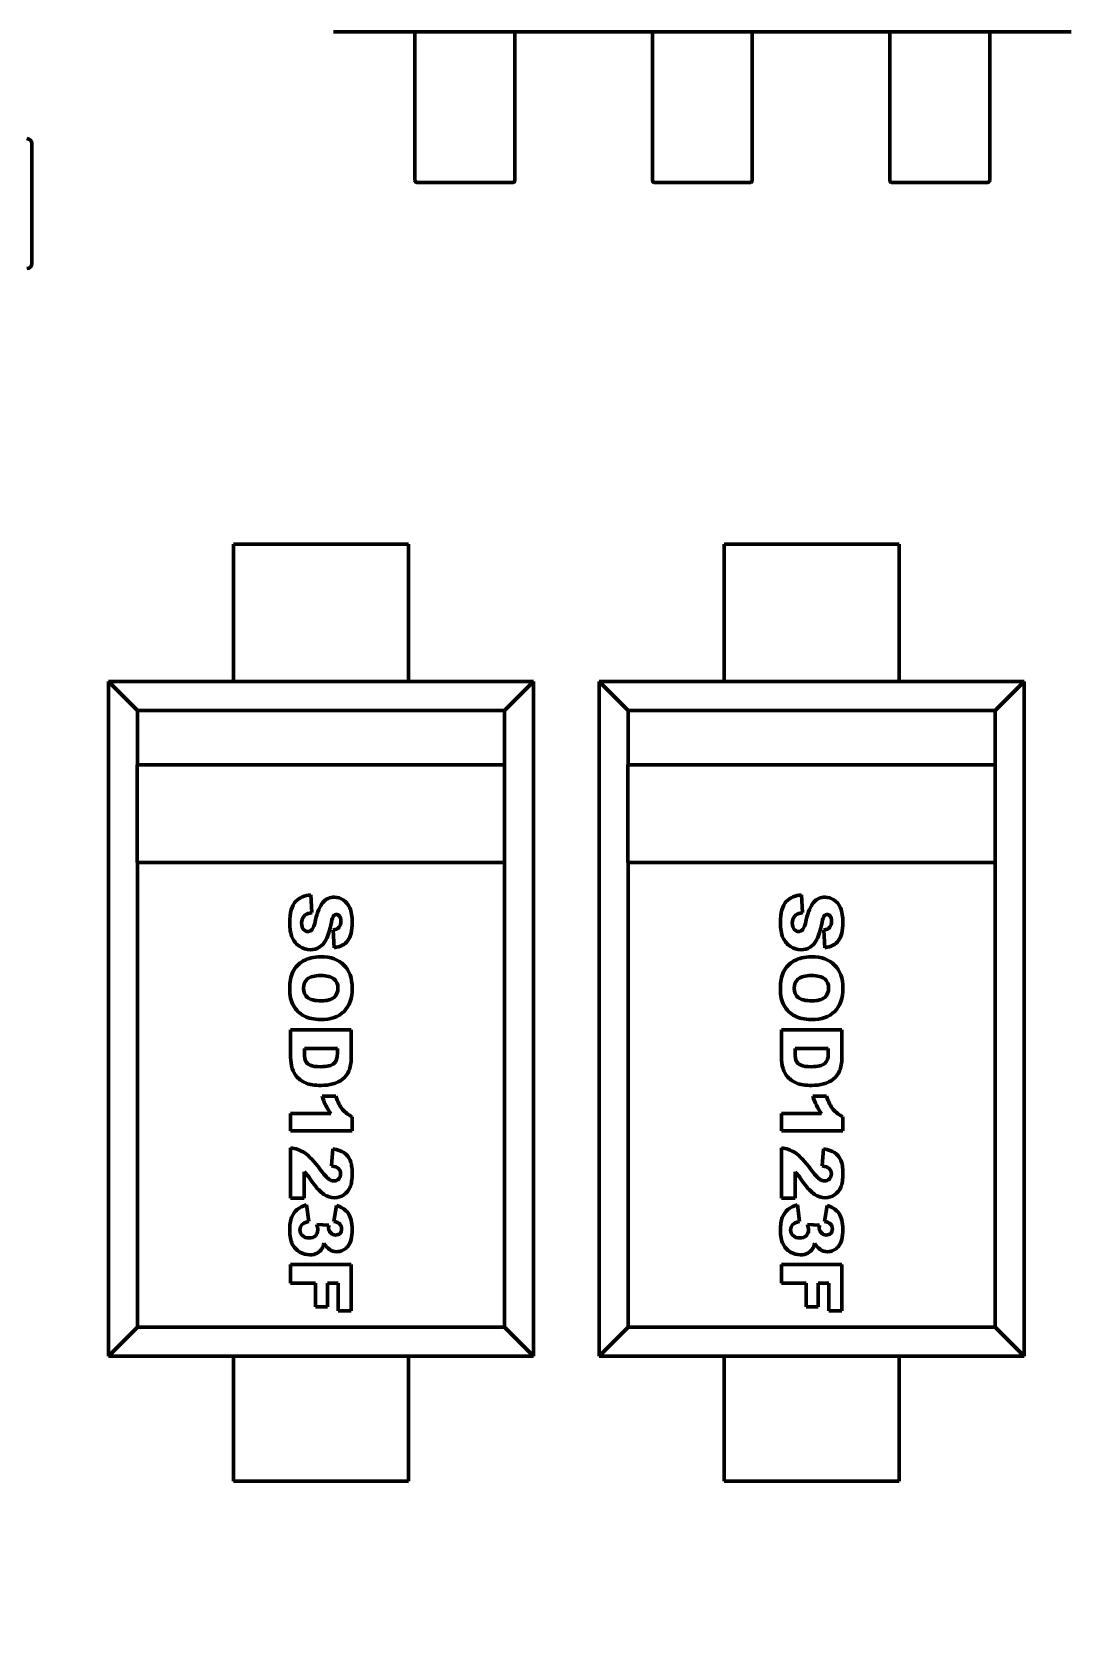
# Model space of a CAD drawing. Header units: millimetres. Extents: x 71 to 428, y 120 to 295.
# Drawn here: x 335.68 to 339.84, y 189.76 to 196.15 of the extents above; entities that cross this region are included whole.
import ezdxf

# ---------------------------------------------------------------- set-up
doc = ezdxf.new("R2010")
doc.units = ezdxf.units.MM
doc.header["$LTSCALE"] = 0.75
doc.layers.add('Dim', color=3, linetype='Continuous', lineweight=25)
doc.layers.add('Visible', color=7, linetype='Continuous', lineweight=50)
doc.layers.add('尺寸标注', color=3, linetype='Continuous')
doc.styles.get("Standard").update_dxf_attribs({"font": 'arial.ttf'})
doc.dimstyles.new('Dim-ISO-25', dxfattribs={"dimtxt": 3.5, "dimasz": 3.5, "dimexe": 2.1, "dimexo": 2.1, "dimgap": 1.4, "dimtad": 1, "dimzin": 12, "dimdsep": 46, "dimtxsty": 'Standard', "dimcen": 0, "dimazin": 3, "dimtp": 0.1, "dimtm": 0.1, "dimtfac": 0.714286, "dimtmove": 0, "dimatfit": 3, "dimfxl": 1, "dimtzin": 12, "dimarcsym": 0})

# ---------------------------------------------------------------- blocks, each defined once
blk = doc.blocks.new('*D125')
at = {"color": 0, "linetype": 'ByBlock', "lineweight": -2}
for p, q in [((321.8957, 188.2981), (321.8957, 127.4011)), ((354.8964, 148.7044), (354.8964, 127.4011)), ((321.8957, 129.5011), (354.8964, 129.5011))]:
    blk.add_line(p, q, dxfattribs=at)
at = {"color": 0, "linetype": 'ByBlock'}
for points in [[(321.8957, 129.5011), (325.3957, 128.9177), (325.3957, 130.0844)], [(354.8964, 129.5011), (351.3964, 128.9177), (351.3964, 130.0844)]]:
    blk.add_solid(points, dxfattribs=at)
at = {"layer": 'Defpoints', "color": 0, "linetype": 'ByBlock'}
for p in [(321.8957, 190.3981), (354.8964, 150.8044)]:
    blk.add_point(p, dxfattribs=at)
at = {"color": 0, "linetype": 'ByBlock', "lineweight": -2, "insert": (338.396, 132.6893), "char_height": 3.5, "attachment_point": 5}
blk.add_mtext('\\A0;33', dxfattribs=at)
blk = doc.blocks.new('*D127')
at = {"color": 0, "linetype": 'ByBlock', "lineweight": -2}
for p, q in [((318.3964, 202.3936), (318.3964, 119.8711)), ((354.8964, 148.7044), (354.8964, 119.8711)), ((318.3964, 121.9711), (354.8964, 121.9711))]:
    blk.add_line(p, q, dxfattribs=at)
at = {"color": 0, "linetype": 'ByBlock'}
for points in [[(318.3964, 121.9711), (321.8964, 121.3878), (321.8964, 122.5544)], [(354.8964, 121.9711), (351.3964, 121.3878), (351.3964, 122.5544)]]:
    blk.add_solid(points, dxfattribs=at)
at = {"layer": 'Defpoints', "color": 0, "linetype": 'ByBlock'}
for p in [(318.3964, 204.4936), (354.8964, 150.8044)]:
    blk.add_point(p, dxfattribs=at)
at = {"color": 0, "linetype": 'ByBlock', "lineweight": -2, "insert": (336.6464, 125.1593), "char_height": 3.5, "attachment_point": 5}
blk.add_mtext('\\A0;36.5', dxfattribs=at)

msp = doc.modelspace()

# ---------------------------------------------------------------- linework, layer by layer
at = {"layer": 'Visible'}
for p, q in [((336.8884, 196.148), (336.8879, 196.148)), ((336.8884, 196.148), (339.8384, 196.148)), ((337.2134, 196.148), (337.2134, 196.1091)), ((337.2234, 196.148), (337.6034, 196.148)), ((337.6134, 196.1091), (337.6134, 196.148)), ((338.1634, 196.148), (338.1634, 196.1091)), ((338.1734, 196.148), (338.5534, 196.148)), ((338.5634, 196.1091), (338.5634, 196.148)), ((339.1134, 196.148), (339.1134, 196.1091)), ((339.1234, 196.148), (339.5034, 196.148)), ((339.5134, 196.1091), (339.5134, 196.148)), ((339.8388, 196.148), (339.8384, 196.148)), ((337.2134, 196.1091), (337.2134, 195.9258)), ((337.6134, 195.9258), (337.6134, 196.1091)), ((338.1634, 196.1091), (338.1634, 195.9258)), ((338.5634, 195.9258), (338.5634, 196.1091)), ((339.1134, 196.1091), (339.1134, 195.9258)), ((339.5134, 195.9258), (339.5134, 196.1091)), ((337.2134, 195.7618), (337.2134, 195.9258)), ((337.6134, 195.9258), (337.6134, 195.7618)), ((338.1634, 195.7618), (338.1634, 195.9258)), ((338.5634, 195.9258), (338.5634, 195.7618)), ((339.1134, 195.7618), (339.1134, 195.9258)), ((339.5134, 195.9258), (339.5134, 195.7618)), ((337.2134, 195.7041), (337.2134, 195.7618)), ((337.6134, 195.7618), (337.6134, 195.7041)), ((338.1634, 195.7041), (338.1634, 195.7618)), ((338.5634, 195.7618), (338.5634, 195.7041)), ((339.1134, 195.7041), (339.1134, 195.7618)), ((339.5134, 195.7618), (339.5134, 195.7041)), ((335.6808, 195.2208), (335.6808, 195.7008)), ((337.2134, 195.5546), (337.2134, 195.7041)), ((337.6134, 195.7041), (337.6134, 195.5546)), ((338.1634, 195.5546), (338.1634, 195.7041)), ((338.5634, 195.7041), (338.5634, 195.5546)), ((339.1134, 195.5546), (339.1134, 195.7041)), ((339.5134, 195.7041), (339.5134, 195.5546)), ((337.6034, 195.5446), (337.2234, 195.5446)), ((338.5534, 195.5446), (338.1734, 195.5446)), ((339.5034, 195.5446), (339.1234, 195.5446)), ((336.4873, 193.5478), (336.4873, 194.0978)), ((336.4873, 194.0978), (337.1873, 194.0978)), ((337.1873, 194.0978), (337.1873, 193.5478)), ((338.4507, 193.5478), (338.4507, 194.0978)), ((338.4507, 194.0978), (339.1507, 194.0978)), ((339.1507, 194.0978), (339.1507, 193.5478)), ((335.9874, 193.5478), (335.9874, 190.8478)), ((335.9874, 193.5478), (335.9875, 193.5478)), ((335.9875, 193.5478), (336.1029, 193.4323)), ((337.6873, 193.5478), (335.9875, 193.5478)), ((337.6873, 193.5478), (337.5719, 193.4323)), ((337.6873, 193.5478), (337.6873, 190.8478)), ((337.9508, 193.5478), (337.9508, 190.8478)), ((337.9508, 193.5478), (337.9509, 193.5478)), ((337.9509, 193.5478), (338.0663, 193.4323)), ((339.6507, 193.5478), (337.9509, 193.5478)), ((339.6507, 193.5478), (339.5353, 193.4323)), ((339.6507, 193.5478), (339.6507, 190.8478)), ((336.1029, 193.214), (336.1029, 193.4323)), ((336.1029, 193.4323), (337.5719, 193.4323)), ((337.5719, 193.4323), (337.5719, 193.214)), ((338.0663, 193.214), (338.0663, 193.4323)), ((338.0663, 193.4323), (339.5353, 193.4323)), ((339.5353, 193.4323), (339.5353, 193.214)), ((336.1023, 192.823), (336.1023, 193.214)), ((336.1029, 193.214), (336.1023, 193.214)), ((337.5719, 193.214), (336.1029, 193.214)), ((337.5719, 193.214), (337.5719, 192.823)), ((338.0657, 192.823), (338.0657, 193.214)), ((338.0663, 193.214), (338.0657, 193.214)), ((339.5353, 193.214), (338.0663, 193.214)), ((339.5353, 193.214), (339.5353, 192.823)), ((336.1023, 192.823), (336.1029, 192.823)), ((336.1029, 192.823), (336.1029, 190.9632)), ((336.1029, 192.823), (337.5719, 192.823)), ((337.5719, 192.823), (337.5719, 190.9632)), ((338.0657, 192.823), (338.0663, 192.823)), ((338.0663, 192.823), (338.0663, 190.9632)), ((338.0663, 192.823), (339.5353, 192.823)), ((339.5353, 192.823), (339.5353, 190.9632)), ((336.8009, 192.6228), (336.7965, 192.6938)), ((338.7643, 192.6228), (338.7599, 192.6938)), ((336.8861, 192.5529), (336.8903, 192.4825)), ((338.8495, 192.5529), (338.8537, 192.4825)), ((336.9583, 192.1541), (336.7161, 192.1541)), ((338.9217, 192.1541), (338.6796, 192.1541)), ((336.7714, 192.079), (336.9038, 192.079)), ((338.7348, 192.079), (338.8672, 192.079)), ((336.8969, 191.8886), (336.8424, 191.8886)), ((338.8603, 191.8886), (338.8058, 191.8886)), ((336.7161, 191.8182), (336.7161, 191.7501)), ((336.8771, 191.8182), (336.7161, 191.8182)), ((336.9623, 191.7501), (336.9623, 191.8058)), ((338.6796, 191.8182), (338.6796, 191.7501)), ((338.8405, 191.8182), (338.6796, 191.8182)), ((338.9257, 191.7501), (338.9257, 191.8058)), ((336.7161, 191.7501), (336.9623, 191.7501)), ((338.6796, 191.7501), (338.9257, 191.7501)), ((336.7161, 191.6818), (336.7161, 191.4801)), ((336.8848, 191.6768), (336.8793, 191.6091)), ((338.6796, 191.6818), (338.6796, 191.4801)), ((338.8482, 191.6768), (338.8427, 191.6091)), ((336.7708, 191.4801), (336.7708, 191.5851)), ((338.7342, 191.4801), (338.7342, 191.5851)), ((336.7161, 191.4801), (336.7708, 191.4801)), ((336.789, 191.3863), (336.7801, 191.4533)), ((336.8996, 191.45), (336.8883, 191.3863)), ((338.6796, 191.4801), (338.7342, 191.4801)), ((338.7524, 191.3863), (338.7435, 191.4533)), ((338.863, 191.45), (338.8518, 191.3863)), ((336.8687, 191.3715), (336.8208, 191.3751)), ((338.8321, 191.3715), (338.7843, 191.3751)), ((336.7161, 191.2148), (336.7161, 191.1397)), ((336.9583, 191.2148), (336.7161, 191.2148)), ((336.9583, 191.0295), (336.9583, 191.2148)), ((338.6796, 191.2148), (338.6796, 191.1397)), ((338.9217, 191.2148), (338.6796, 191.2148)), ((338.9217, 191.0295), (338.9217, 191.2148)), ((336.7161, 191.1397), (336.8151, 191.1397)), ((336.8151, 191.1397), (336.8151, 191.0455)), ((336.864, 191.1397), (336.9061, 191.1397)), ((336.864, 191.0455), (336.864, 191.1397)), ((336.9061, 191.1397), (336.9061, 191.0295)), ((338.6796, 191.1397), (338.7785, 191.1397)), ((338.7785, 191.1397), (338.7785, 191.0455)), ((338.8274, 191.1397), (338.8695, 191.1397)), ((338.8274, 191.0455), (338.8274, 191.1397)), ((338.8695, 191.1397), (338.8695, 191.0295)), ((336.8151, 191.0455), (336.864, 191.0455)), ((338.7785, 191.0455), (338.8274, 191.0455)), ((336.9061, 191.0295), (336.9583, 191.0295)), ((338.8695, 191.0295), (338.9217, 191.0295)), ((336.1029, 190.9632), (335.9875, 190.8478)), ((337.5719, 190.9632), (336.1029, 190.9632)), ((337.5719, 190.9632), (337.6873, 190.8478)), ((338.0663, 190.9632), (337.9509, 190.8478)), ((339.5353, 190.9632), (338.0663, 190.9632)), ((339.5353, 190.9632), (339.6507, 190.8478)), ((335.9875, 190.8478), (335.9874, 190.8478)), ((335.9875, 190.8478), (337.6873, 190.8478)), ((336.4873, 190.3478), (336.4873, 190.8478)), ((337.1873, 190.8478), (337.1873, 190.3478)), ((337.9509, 190.8478), (337.9508, 190.8478)), ((337.9509, 190.8478), (339.6507, 190.8478)), ((338.4507, 190.3478), (338.4507, 190.8478)), ((339.1507, 190.8478), (339.1507, 190.3478)), ((337.1873, 190.3478), (336.4873, 190.3478)), ((339.1507, 190.3478), (338.4507, 190.3478))]:
    msp.add_line(p, q, dxfattribs=at)
at = {"layer": 'Visible', "extrusion": (0, 0, -1)}
msp.add_circle((-354.8964, 204.496), 47.93, dxfattribs=at)
at = {"layer": 'Visible'}
for centre, radius, start, end in [((335.6608, 195.7008), 0.02, 0.00001, 90.00001), ((335.6608, 195.2208), 0.02, 270.00001, 0.00001), ((337.0373, 191.9407), 0.2017, 194.98389, 217.40966), ((339.0007, 191.9407), 0.2017, 194.98389, 217.40966)]:
    msp.add_arc(centre, radius, start, end, dxfattribs=at)
at = {"layer": 'Visible', "extrusion": (0, 0, -1)}
for centre, start, end in [((-337.2234, 195.5546), 269.99999, 359.99999), ((-337.6034, 195.5546), 179.99999, 269.99999), ((-338.1734, 195.5546), 269.99999, 359.99999), ((-338.5534, 195.5546), 179.99999, 269.99999), ((-339.1234, 195.5546), 269.99999, 359.99999), ((-339.5034, 195.5546), 179.99999, 269.99999)]:
    msp.add_arc(centre, 0.01, start, end, dxfattribs=at)
at = {"layer": 'Visible'}
for points, knots in [([(336.7965, 192.6938), (336.772, 192.6917), (336.7518, 192.6828), (336.736, 192.6669), (336.7202, 192.6512), (336.7123, 192.6226), (336.7123, 192.5816), (336.7123, 192.558), (336.7156, 192.5387), (336.7224, 192.5233), (336.7292, 192.508), (336.7391, 192.4959), (336.7522, 192.4873), (336.7653, 192.4788), (336.7796, 192.4744), (336.7951, 192.4744), (336.8083, 192.4744), (336.8202, 192.4777), (336.8308, 192.4841), (336.8416, 192.4906), (336.8504, 192.5009), (336.8577, 192.515), (336.865, 192.5291), (336.8724, 192.5523), (336.8792, 192.5851), (336.8819, 192.5983), (336.885, 192.6065), (336.888, 192.6101), (336.8911, 192.6136), (336.8945, 192.6154), (336.8983, 192.6154), (336.9036, 192.6154), (336.9082, 192.6131), (336.9119, 192.6088), (336.9156, 192.6044), (336.9173, 192.598), (336.9173, 192.5893), (336.9173, 192.5788), (336.9149, 192.5706), (336.9099, 192.5647), (336.9049, 192.5587), (336.897, 192.5548), (336.8861, 192.5529)], [0, 0, 0, 0, 0.0000672494, 0.0000672494, 0.0000672494, 0.0001622024, 0.0001622024, 0.0001622024, 0.0002165677, 0.0002165677, 0.0002165677, 0.0002635895, 0.0002635895, 0.0002635895, 0.0003079969, 0.0003079969, 0.0003079969, 0.0003459282, 0.0003459282, 0.0003459282, 0.0003871735, 0.0003871735, 0.0003871735, 0.0004601379, 0.0004601379, 0.0004601379, 0.0004866528, 0.0004866528, 0.0004866528, 0.0005009506, 0.0005009506, 0.0005009506, 0.0005206101, 0.0005206101, 0.0005206101, 0.0005402696, 0.0005402696, 0.0005402696, 0.0005639338, 0.0005639338, 0.0005639338, 0.0005875981, 0.0005875981, 0.0005875981, 0.0005875981]), ([(336.8903, 192.4825), (336.9152, 192.4856), (336.9336, 192.4951), (336.945, 192.5113), (336.9565, 192.5276), (336.9623, 192.5511), (336.9623, 192.582), (336.9623, 192.6072), (336.9591, 192.627), (336.9528, 192.6415), (336.9465, 192.6558), (336.9377, 192.6666), (336.9267, 192.6739), (336.9157, 192.6811), (336.904, 192.6847), (336.8916, 192.6847), (336.8727, 192.6847), (336.8572, 192.6777), (336.845, 192.6637), (336.8328, 192.6497), (336.823, 192.6263), (336.8157, 192.5936), (336.8112, 192.5735), (336.8065, 192.5608), (336.8017, 192.5555), (336.7967, 192.55), (336.791, 192.5473), (336.7848, 192.5473), (336.7782, 192.5473), (336.7723, 192.5501), (336.7674, 192.5558), (336.7624, 192.5616), (336.76, 192.5698), (336.76, 192.5804), (336.76, 192.5948), (336.7648, 192.6057), (336.7746, 192.6135), (336.7806, 192.6181), (336.7893, 192.6212), (336.8009, 192.6228)], [0, 0, 0, 0, 0.0000634741, 0.0000634741, 0.0000634741, 0.000137276, 0.000137276, 0.000137276, 0.0001972401, 0.0001972401, 0.0001972401, 0.0002391816, 0.0002391816, 0.0002391816, 0.0002747208, 0.0002747208, 0.0002747208, 0.0003287218, 0.0003287218, 0.0003287218, 0.0004049743, 0.0004049743, 0.0004049743, 0.0004457367, 0.0004457367, 0.0004457367, 0.000464849, 0.000464849, 0.000464849, 0.0004849414, 0.0004849414, 0.0004849414, 0.0005119575, 0.0005119575, 0.0005119575, 0.0005483882, 0.0005483882, 0.0005483882, 0.0005764167, 0.0005764167, 0.0005764167, 0.0005764167]), ([(338.7599, 192.6938), (338.7355, 192.6917), (338.7152, 192.6828), (338.6994, 192.6669), (338.6836, 192.6512), (338.6757, 192.6226), (338.6757, 192.5816), (338.6757, 192.558), (338.679, 192.5387), (338.6858, 192.5233), (338.6926, 192.508), (338.7025, 192.4959), (338.7156, 192.4873), (338.7287, 192.4788), (338.743, 192.4744), (338.7585, 192.4744), (338.7717, 192.4744), (338.7836, 192.4777), (338.7942, 192.4841), (338.805, 192.4906), (338.8138, 192.5009), (338.8211, 192.515), (338.8284, 192.5291), (338.8358, 192.5523), (338.8426, 192.5851), (338.8453, 192.5983), (338.8484, 192.6065), (338.8514, 192.6101), (338.8545, 192.6136), (338.8579, 192.6154), (338.8617, 192.6154), (338.8671, 192.6154), (338.8716, 192.6131), (338.8753, 192.6088), (338.879, 192.6044), (338.8807, 192.598), (338.8807, 192.5893), (338.8807, 192.5788), (338.8783, 192.5706), (338.8733, 192.5647), (338.8683, 192.5587), (338.8605, 192.5548), (338.8495, 192.5529)], [0, 0, 0, 0, 0.0000672494, 0.0000672494, 0.0000672494, 0.0001622024, 0.0001622024, 0.0001622024, 0.0002165677, 0.0002165677, 0.0002165677, 0.0002635895, 0.0002635895, 0.0002635895, 0.0003079969, 0.0003079969, 0.0003079969, 0.0003459282, 0.0003459282, 0.0003459282, 0.0003871735, 0.0003871735, 0.0003871735, 0.0004601379, 0.0004601379, 0.0004601379, 0.0004866528, 0.0004866528, 0.0004866528, 0.0005009506, 0.0005009506, 0.0005009506, 0.0005206101, 0.0005206101, 0.0005206101, 0.0005402696, 0.0005402696, 0.0005402696, 0.0005639338, 0.0005639338, 0.0005639338, 0.0005875981, 0.0005875981, 0.0005875981, 0.0005875981]), ([(338.8537, 192.4825), (338.8787, 192.4856), (338.897, 192.4951), (338.9085, 192.5113), (338.9199, 192.5276), (338.9257, 192.5511), (338.9257, 192.582), (338.9257, 192.6072), (338.9225, 192.627), (338.9162, 192.6415), (338.9099, 192.6558), (338.9011, 192.6666), (338.8901, 192.6739), (338.8791, 192.6811), (338.8674, 192.6847), (338.855, 192.6847), (338.8361, 192.6847), (338.8206, 192.6777), (338.8084, 192.6637), (338.7962, 192.6497), (338.7864, 192.6263), (338.7791, 192.5936), (338.7746, 192.5735), (338.7699, 192.5608), (338.7651, 192.5555), (338.7601, 192.55), (338.7545, 192.5473), (338.7482, 192.5473), (338.7416, 192.5473), (338.7357, 192.5501), (338.7308, 192.5558), (338.7258, 192.5616), (338.7234, 192.5698), (338.7234, 192.5804), (338.7234, 192.5948), (338.7282, 192.6057), (338.738, 192.6135), (338.744, 192.6181), (338.7527, 192.6212), (338.7643, 192.6228)], [0, 0, 0, 0, 0.0000634741, 0.0000634741, 0.0000634741, 0.000137276, 0.000137276, 0.000137276, 0.0001972401, 0.0001972401, 0.0001972401, 0.0002391816, 0.0002391816, 0.0002391816, 0.0002747208, 0.0002747208, 0.0002747208, 0.0003287218, 0.0003287218, 0.0003287218, 0.0004049743, 0.0004049743, 0.0004049743, 0.0004457367, 0.0004457367, 0.0004457367, 0.000464849, 0.000464849, 0.000464849, 0.0004849414, 0.0004849414, 0.0004849414, 0.0005119575, 0.0005119575, 0.0005119575, 0.0005483882, 0.0005483882, 0.0005483882, 0.0005764167, 0.0005764167, 0.0005764167, 0.0005764167]), ([(336.8371, 192.4461), (336.8088, 192.4461), (336.7852, 192.4405), (336.7664, 192.4293), (336.7477, 192.4182), (336.7339, 192.4037), (336.7252, 192.3859), (336.7165, 192.368), (336.7123, 192.3453), (336.7123, 192.3179), (336.7123, 192.291), (336.7173, 192.2686), (336.7273, 192.2505), (336.7372, 192.2325), (336.7515, 192.2189), (336.7695, 192.2093), (336.787, 192.1999), (336.8093, 192.1952), (336.8365, 192.195)], [0, 0, 0, 0, 0.0000731184, 0.0000731184, 0.0000731184, 0.000138345, 0.000138345, 0.000138345, 0.0002035716, 0.0002035716, 0.0002035716, 0.0002676471, 0.0002676471, 0.0002676471, 0.0003317226, 0.0003317226, 0.0003317226, 0.0004011719, 0.0004011719, 0.0004011719, 0.0004011719]), ([(336.8365, 192.195), (336.8759, 192.1946), (336.9077, 192.2053), (336.9299, 192.2277), (336.9515, 192.2494), (336.9623, 192.2807), (336.9623, 192.3209), (336.9623, 192.3602), (336.9513, 192.3912), (336.9293, 192.4131), (336.9072, 192.435), (336.8764, 192.4461), (336.8371, 192.4461)], [0.0004011719, 0.0004011719, 0.0004011719, 0.0004011719, 0.0005021712, 0.0005021712, 0.0005021712, 0.0006042331, 0.0006042331, 0.0006042331, 0.0007038454, 0.0007038454, 0.0007038454, 0.0008042386, 0.0008042386, 0.0008042386, 0.0008042386]), ([(338.8005, 192.4461), (338.7722, 192.4461), (338.7486, 192.4405), (338.7298, 192.4293), (338.7111, 192.4182), (338.6973, 192.4037), (338.6886, 192.3859), (338.6799, 192.368), (338.6757, 192.3453), (338.6757, 192.3179), (338.6757, 192.291), (338.6807, 192.2686), (338.6907, 192.2505), (338.7007, 192.2325), (338.7149, 192.2189), (338.7329, 192.2093), (338.7504, 192.1999), (338.7727, 192.1952), (338.8, 192.195)], [0, 0, 0, 0, 0.0000731184, 0.0000731184, 0.0000731184, 0.000138345, 0.000138345, 0.000138345, 0.0002035716, 0.0002035716, 0.0002035716, 0.0002676471, 0.0002676471, 0.0002676471, 0.0003317226, 0.0003317226, 0.0003317226, 0.0004011719, 0.0004011719, 0.0004011719, 0.0004011719]), ([(338.8, 192.195), (338.8393, 192.1946), (338.8711, 192.2053), (338.8933, 192.2277), (338.9149, 192.2494), (338.9257, 192.2807), (338.9257, 192.3209), (338.9257, 192.3602), (338.9147, 192.3912), (338.8927, 192.4131), (338.8706, 192.435), (338.8398, 192.4461), (338.8005, 192.4461)], [0.0004011719, 0.0004011719, 0.0004011719, 0.0004011719, 0.0005021712, 0.0005021712, 0.0005021712, 0.0006042331, 0.0006042331, 0.0006042331, 0.0007038454, 0.0007038454, 0.0007038454, 0.0008042386, 0.0008042386, 0.0008042386, 0.0008042386]), ([(336.8396, 192.2699), (336.8127, 192.2699), (336.7938, 192.2742), (336.7835, 192.2831), (336.7732, 192.2919), (336.7679, 192.3043), (336.7679, 192.3205), (336.7679, 192.3361), (336.773, 192.3485), (336.7838, 192.3575), (336.7946, 192.3665), (336.8122, 192.371), (336.8365, 192.371)], [-0.5, -0.5, -0.5, -0.5, -0.3570224, -0.3570224, -0.3570224, -0.2480336, -0.2480336, -0.2480336, -0.1423144, -0.1423144, -0.1423144, 0, 0, 0, 0]), ([(336.8365, 192.371), (336.8611, 192.371), (336.8787, 192.3665), (336.8895, 192.3573), (336.9001, 192.3483), (336.9054, 192.3362), (336.9054, 192.3211), (336.9054, 192.3053), (336.9001, 192.2929), (336.8896, 192.2837), (336.8791, 192.2745), (336.8624, 192.2698), (336.8396, 192.2699)], [0, 0, 0, 0, 0.1433054, 0.1433054, 0.1433054, 0.2587753, 0.2587753, 0.2587753, 0.3791588, 0.3791588, 0.3791588, 0.5, 0.5, 0.5, 0.5]), ([(338.803, 192.2699), (338.7761, 192.2699), (338.7572, 192.2742), (338.7469, 192.2831), (338.7366, 192.2919), (338.7313, 192.3043), (338.7313, 192.3205), (338.7313, 192.3361), (338.7364, 192.3485), (338.7472, 192.3575), (338.758, 192.3665), (338.7756, 192.371), (338.7999, 192.371)], [-0.5, -0.5, -0.5, -0.5, -0.3570224, -0.3570224, -0.3570224, -0.2480336, -0.2480336, -0.2480336, -0.1423144, -0.1423144, -0.1423144, 0, 0, 0, 0]), ([(338.7999, 192.371), (338.8245, 192.371), (338.8421, 192.3665), (338.8529, 192.3573), (338.8635, 192.3483), (338.8688, 192.3362), (338.8688, 192.3211), (338.8688, 192.3053), (338.8635, 192.2929), (338.853, 192.2837), (338.8425, 192.2745), (338.8258, 192.2698), (338.803, 192.2699)], [0, 0, 0, 0, 0.1433054, 0.1433054, 0.1433054, 0.2587753, 0.2587753, 0.2587753, 0.3791588, 0.3791588, 0.3791588, 0.5, 0.5, 0.5, 0.5]), ([(336.7161, 192.1541), (336.7161, 192.117), (336.7161, 192.08), (336.7161, 192.0429), (336.7161, 192.0295), (336.7183, 192.0147), (336.7227, 191.9983), (336.726, 191.9864), (336.7325, 191.9752), (336.7421, 191.9646), (336.7516, 191.9541), (336.7635, 191.9462), (336.7778, 191.9401), (336.792, 191.9342), (336.8122, 191.9313), (336.8381, 191.9313), (336.8545, 191.9313), (336.8702, 191.9332), (336.885, 191.9372), (336.8996, 191.9413), (336.9126, 191.9474), (336.9238, 191.9564), (336.9347, 191.9653), (336.9436, 191.9763), (336.9494, 191.9897), (336.9552, 192.0033), (336.9583, 192.021), (336.9583, 192.0429), (336.9583, 192.08), (336.9583, 192.117), (336.9583, 192.1541)], [0, 0, 0, 0, 0.0001117794, 0.0001117794, 0.0001117794, 0.0001572672, 0.0001572672, 0.0001572672, 0.0001966788, 0.0001966788, 0.0001966788, 0.0002406166, 0.0002406166, 0.0002406166, 0.0003075098, 0.0003075098, 0.0003075098, 0.0003498894, 0.0003498894, 0.0003498894, 0.000393745, 0.000393745, 0.000393745, 0.0004364542, 0.0004364542, 0.0004364542, 0.0004910078, 0.0004910078, 0.0004910078, 0.0006027833, 0.0006027833, 0.0006027833, 0.0006027833]), ([(338.6796, 192.1541), (338.6796, 192.117), (338.6796, 192.08), (338.6796, 192.0429), (338.6796, 192.0295), (338.6817, 192.0147), (338.6862, 191.9983), (338.6894, 191.9864), (338.6959, 191.9752), (338.7055, 191.9646), (338.715, 191.9541), (338.7269, 191.9462), (338.7412, 191.9401), (338.7554, 191.9342), (338.7756, 191.9313), (338.8015, 191.9313), (338.8179, 191.9313), (338.8336, 191.9332), (338.8484, 191.9372), (338.863, 191.9413), (338.876, 191.9474), (338.8872, 191.9564), (338.8981, 191.9653), (338.907, 191.9763), (338.9128, 191.9897), (338.9186, 192.0033), (338.9217, 192.021), (338.9217, 192.0429), (338.9217, 192.08), (338.9217, 192.117), (338.9217, 192.1541)], [0, 0, 0, 0, 0.0001117794, 0.0001117794, 0.0001117794, 0.0001572672, 0.0001572672, 0.0001572672, 0.0001966788, 0.0001966788, 0.0001966788, 0.0002406166, 0.0002406166, 0.0002406166, 0.0003075098, 0.0003075098, 0.0003075098, 0.0003498894, 0.0003498894, 0.0003498894, 0.000393745, 0.000393745, 0.000393745, 0.0004364542, 0.0004364542, 0.0004364542, 0.0004910078, 0.0004910078, 0.0004910078, 0.0006027833, 0.0006027833, 0.0006027833, 0.0006027833]), ([(336.9038, 192.079), (336.9038, 192.0728), (336.9039, 192.0666), (336.9038, 192.0605), (336.9036, 192.041), (336.899, 192.0271), (336.8895, 192.0187), (336.88, 192.0104), (336.8624, 192.0063), (336.8368, 192.0063), (336.8173, 192.0063), (336.8033, 192.008), (336.7948, 192.0118), (336.7861, 192.0157), (336.7801, 192.0209), (336.7766, 192.0274), (336.773, 192.034), (336.7714, 192.0452), (336.7714, 192.0608), (336.7714, 192.0669), (336.7714, 192.0729), (336.7714, 192.079)], [0, 0, 0, 0, 0.0000182246, 0.0000182246, 0.0000182246, 0.0000692695, 0.0000692695, 0.0000692695, 0.0001203144, 0.0001203144, 0.0001203144, 0.0001591599, 0.0001591599, 0.0001591599, 0.0001832063, 0.0001832063, 0.0001832063, 0.0002166831, 0.0002166831, 0.0002166831, 0.0002345906, 0.0002345906, 0.0002345906, 0.0002345906]), ([(338.8672, 192.079), (338.8672, 192.0728), (338.8673, 192.0666), (338.8672, 192.0605), (338.8671, 192.041), (338.8624, 192.0271), (338.8529, 192.0187), (338.8434, 192.0104), (338.8258, 192.0063), (338.8002, 192.0063), (338.7807, 192.0063), (338.7667, 192.008), (338.7582, 192.0118), (338.7495, 192.0157), (338.7435, 192.0209), (338.74, 192.0274), (338.7364, 192.034), (338.7348, 192.0452), (338.7348, 192.0608), (338.7348, 192.0669), (338.7348, 192.0729), (338.7348, 192.079)], [0, 0, 0, 0, 0.0000182246, 0.0000182246, 0.0000182246, 0.0000692695, 0.0000692695, 0.0000692695, 0.0001203144, 0.0001203144, 0.0001203144, 0.0001591599, 0.0001591599, 0.0001591599, 0.0001832063, 0.0001832063, 0.0001832063, 0.0002166831, 0.0002166831, 0.0002166831, 0.0002345906, 0.0002345906, 0.0002345906, 0.0002345906]), ([(336.9623, 191.8058), (336.947, 191.8129), (336.9342, 191.8228), (336.9236, 191.8354), (336.9131, 191.848), (336.9043, 191.8657), (336.8969, 191.8886)], [0, 0, 0, 0, 0.0000491036, 0.0000491036, 0.0000491036, 0.0001089328, 0.0001089328, 0.0001089328, 0.0001089328]), ([(338.9257, 191.8058), (338.9104, 191.8129), (338.8976, 191.8228), (338.887, 191.8354), (338.8766, 191.848), (338.8677, 191.8657), (338.8603, 191.8886)], [0, 0, 0, 0, 0.0000491036, 0.0000491036, 0.0000491036, 0.0001089328, 0.0001089328, 0.0001089328, 0.0001089328]), ([(336.8793, 191.6091), (336.893, 191.6072), (336.9025, 191.6035), (336.908, 191.5982), (336.9135, 191.5928), (336.9162, 191.5859), (336.9162, 191.5774), (336.9162, 191.5692), (336.9136, 191.5624), (336.9083, 191.5569), (336.9032, 191.5516), (336.8967, 191.5489), (336.8895, 191.5489), (336.8825, 191.5489), (336.8753, 191.5516), (336.8677, 191.5571), (336.8602, 191.5626), (336.849, 191.5751), (336.8344, 191.5949), (336.8105, 191.6272), (336.7898, 191.6491), (336.7722, 191.6608), (336.7546, 191.6726), (336.7361, 191.6795), (336.7161, 191.6818)], [0, 0, 0, 0, 0.0000310806, 0.0000310806, 0.0000310806, 0.0000542084, 0.0000542084, 0.0000542084, 0.0000764634, 0.0000764634, 0.0000764634, 0.0001091122, 0.0001091122, 0.0001091122, 0.0001403099, 0.0001403099, 0.0001403099, 0.0001715076, 0.0001715076, 0.0001715076, 0.0002470068, 0.0002470068, 0.0002470068, 0.0003225059, 0.0003225059, 0.0003225059, 0.0003225059]), ([(336.7708, 191.5851), (336.7769, 191.579), (336.7817, 191.5735), (336.7854, 191.569), (336.7891, 191.5645), (336.7958, 191.5555), (336.8052, 191.5419), (336.8212, 191.5191), (336.8359, 191.5034), (336.8494, 191.4947), (336.8629, 191.486), (336.8769, 191.4819), (336.8917, 191.4819), (336.9056, 191.4819), (336.9181, 191.4856), (336.9293, 191.4931), (336.9404, 191.5007), (336.9487, 191.511), (336.9541, 191.5241), (336.9595, 191.5373), (336.9623, 191.5556), (336.9623, 191.5793), (336.9623, 191.6019), (336.9596, 191.6197), (336.9537, 191.6325), (336.9479, 191.6452), (336.94, 191.6554), (336.9293, 191.6623), (336.9185, 191.6692), (336.9038, 191.674), (336.8848, 191.6768)], [0, 0, 0, 0, 0.0000277389, 0.0000277389, 0.0000277389, 0.0000554778, 0.0000554778, 0.0000554778, 0.0001206414, 0.0001206414, 0.0001206414, 0.0001642937, 0.0001642937, 0.0001642937, 0.0002050991, 0.0002050991, 0.0002050991, 0.0002459045, 0.0002459045, 0.0002459045, 0.0003026067, 0.0003026067, 0.0003026067, 0.0003566088, 0.0003566088, 0.0003566088, 0.0003958255, 0.0003958255, 0.0003958255, 0.0004430579, 0.0004430579, 0.0004430579, 0.0004430579]), ([(338.8427, 191.6091), (338.8564, 191.6072), (338.8659, 191.6035), (338.8714, 191.5982), (338.8769, 191.5928), (338.8796, 191.5859), (338.8796, 191.5774), (338.8796, 191.5692), (338.877, 191.5624), (338.8717, 191.5569), (338.8666, 191.5516), (338.8601, 191.5489), (338.8529, 191.5489), (338.846, 191.5489), (338.8387, 191.5516), (338.8311, 191.5571), (338.8236, 191.5626), (338.8125, 191.5751), (338.7978, 191.5949), (338.7739, 191.6272), (338.7532, 191.6491), (338.7356, 191.6608), (338.7181, 191.6726), (338.6995, 191.6795), (338.6796, 191.6818)], [0, 0, 0, 0, 0.0000310806, 0.0000310806, 0.0000310806, 0.0000542084, 0.0000542084, 0.0000542084, 0.0000764634, 0.0000764634, 0.0000764634, 0.0001091122, 0.0001091122, 0.0001091122, 0.0001403099, 0.0001403099, 0.0001403099, 0.0001715076, 0.0001715076, 0.0001715076, 0.0002470068, 0.0002470068, 0.0002470068, 0.0003225059, 0.0003225059, 0.0003225059, 0.0003225059]), ([(338.7342, 191.5851), (338.7403, 191.579), (338.7451, 191.5735), (338.7488, 191.569), (338.7525, 191.5645), (338.7592, 191.5555), (338.7686, 191.5419), (338.7846, 191.5191), (338.7994, 191.5034), (338.8128, 191.4947), (338.8263, 191.486), (338.8403, 191.4819), (338.8551, 191.4819), (338.869, 191.4819), (338.8816, 191.4856), (338.8927, 191.4931), (338.9038, 191.5007), (338.9121, 191.511), (338.9175, 191.5241), (338.923, 191.5373), (338.9257, 191.5556), (338.9257, 191.5793), (338.9257, 191.6019), (338.923, 191.6197), (338.9172, 191.6325), (338.9114, 191.6452), (338.9034, 191.6554), (338.8927, 191.6623), (338.8819, 191.6692), (338.8672, 191.674), (338.8482, 191.6768)], [0, 0, 0, 0, 0.0000277389, 0.0000277389, 0.0000277389, 0.0000554778, 0.0000554778, 0.0000554778, 0.0001206414, 0.0001206414, 0.0001206414, 0.0001642937, 0.0001642937, 0.0001642937, 0.0002050991, 0.0002050991, 0.0002050991, 0.0002459045, 0.0002459045, 0.0002459045, 0.0003026067, 0.0003026067, 0.0003026067, 0.0003566088, 0.0003566088, 0.0003566088, 0.0003958255, 0.0003958255, 0.0003958255, 0.0004430579, 0.0004430579, 0.0004430579, 0.0004430579]), ([(336.7801, 191.4533), (336.765, 191.449), (336.7526, 191.4427), (336.7426, 191.4345), (336.7326, 191.4263), (336.7251, 191.4158), (336.72, 191.4031), (336.7149, 191.3904), (336.7123, 191.373), (336.7123, 191.3511), (336.7123, 191.3285), (336.7158, 191.3102), (336.7227, 191.2963), (336.7297, 191.2824), (336.7396, 191.2717), (336.7526, 191.2644), (336.7654, 191.2571), (336.779, 191.2534), (336.793, 191.2534), (336.8043, 191.2534), (336.8139, 191.2555), (336.822, 191.26), (336.83, 191.2646), (336.8369, 191.2707), (336.8416, 191.2787), (336.8445, 191.2837), (336.8473, 191.2908), (336.8497, 191.3003)], [0, 0, 0, 0, 0.0000402618, 0.0000402618, 0.0000402618, 0.0000805236, 0.0000805236, 0.0000805236, 0.0001337472, 0.0001337472, 0.0001337472, 0.0001885363, 0.0001885363, 0.0001885363, 0.0002323931, 0.0002323931, 0.0002323931, 0.0002702713, 0.0002702713, 0.0002702713, 0.000300748, 0.000300748, 0.000300748, 0.0003312247, 0.0003312247, 0.0003312247, 0.0003540908, 0.0003540908, 0.0003540908, 0.0003540908]), ([(336.8497, 191.3003), (336.856, 191.2887), (336.8634, 191.2801), (336.8719, 191.2744), (336.8803, 191.2687), (336.8898, 191.2658), (336.9003, 191.2658), (336.918, 191.2658), (336.9327, 191.273), (336.9446, 191.2871), (336.9563, 191.3011), (336.9623, 191.324), (336.9623, 191.3556), (336.9623, 191.3833), (336.9568, 191.4045), (336.946, 191.4195), (336.9352, 191.4345), (336.9198, 191.4446), (336.8996, 191.45)], [0, 0, 0, 0, 0.0000343901, 0.0000343901, 0.0000343901, 0.0000643568, 0.0000643568, 0.0000643568, 0.0001150698, 0.0001150698, 0.0001150698, 0.0001859198, 0.0001859198, 0.0001859198, 0.0002480943, 0.0002480943, 0.0002480943, 0.0003102688, 0.0003102688, 0.0003102688, 0.0003102688]), ([(338.7435, 191.4533), (338.7284, 191.449), (338.716, 191.4427), (338.706, 191.4345), (338.696, 191.4263), (338.6886, 191.4158), (338.6834, 191.4031), (338.6783, 191.3904), (338.6757, 191.373), (338.6757, 191.3511), (338.6757, 191.3285), (338.6792, 191.3102), (338.6862, 191.2963), (338.6931, 191.2824), (338.703, 191.2717), (338.716, 191.2644), (338.7288, 191.2571), (338.7424, 191.2534), (338.7564, 191.2534), (338.7677, 191.2534), (338.7773, 191.2555), (338.7854, 191.26), (338.7934, 191.2646), (338.8004, 191.2707), (338.805, 191.2787), (338.8079, 191.2837), (338.8107, 191.2908), (338.8131, 191.3003)], [0, 0, 0, 0, 0.0000402618, 0.0000402618, 0.0000402618, 0.0000805236, 0.0000805236, 0.0000805236, 0.0001337472, 0.0001337472, 0.0001337472, 0.0001885363, 0.0001885363, 0.0001885363, 0.0002323931, 0.0002323931, 0.0002323931, 0.0002702713, 0.0002702713, 0.0002702713, 0.000300748, 0.000300748, 0.000300748, 0.0003312247, 0.0003312247, 0.0003312247, 0.0003540908, 0.0003540908, 0.0003540908, 0.0003540908]), ([(338.8131, 191.3003), (338.8194, 191.2887), (338.8268, 191.2801), (338.8353, 191.2744), (338.8437, 191.2687), (338.8532, 191.2658), (338.8637, 191.2658), (338.8814, 191.2658), (338.8961, 191.273), (338.908, 191.2871), (338.9197, 191.3011), (338.9257, 191.324), (338.9257, 191.3556), (338.9257, 191.3833), (338.9202, 191.4045), (338.9094, 191.4195), (338.8986, 191.4345), (338.8832, 191.4446), (338.863, 191.45)], [0, 0, 0, 0, 0.0000343901, 0.0000343901, 0.0000343901, 0.0000643568, 0.0000643568, 0.0000643568, 0.0001150698, 0.0001150698, 0.0001150698, 0.0001859198, 0.0001859198, 0.0001859198, 0.0002480943, 0.0002480943, 0.0002480943, 0.0003102688, 0.0003102688, 0.0003102688, 0.0003102688]), ([(336.8208, 191.3751), (336.8234, 191.3657), (336.8247, 191.3585), (336.8247, 191.3532), (336.8247, 191.3433), (336.8217, 191.3354), (336.8155, 191.3296), (336.8093, 191.3238), (336.8006, 191.3209), (336.7894, 191.3209), (336.7785, 191.3209), (336.7695, 191.3239), (336.763, 191.33), (336.7564, 191.3361), (336.7532, 191.3436), (336.7532, 191.3527), (336.7532, 191.3614), (336.7559, 191.3684), (336.7609, 191.3739), (336.7661, 191.3796), (336.7754, 191.3838), (336.789, 191.3863)], [0, 0, 0, 0, 0.0000168165, 0.0000168165, 0.0000168165, 0.0000479015, 0.0000479015, 0.0000479015, 0.000076245, 0.000076245, 0.000076245, 0.0001041778, 0.0001041778, 0.0001041778, 0.0001287518, 0.0001287518, 0.0001287518, 0.0001524481, 0.0001524481, 0.0001524481, 0.000183316, 0.000183316, 0.000183316, 0.000183316]), ([(336.8883, 191.3863), (336.9001, 191.3846), (336.9085, 191.3813), (336.9131, 191.3763), (336.9178, 191.3714), (336.9202, 191.3649), (336.9202, 191.357), (336.9202, 191.3494), (336.9179, 191.3434), (336.9136, 191.339), (336.9093, 191.3345), (336.9033, 191.3324), (336.8961, 191.3324), (336.8885, 191.3324), (336.8818, 191.3354), (336.8763, 191.3411), (336.8693, 191.3483), (336.8662, 191.3524), (336.8687, 191.3715)], [0, 0, 0, 0, 0.0000271061, 0.0000271061, 0.0000271061, 0.0000478627, 0.0000478627, 0.0000478627, 0.0000677721, 0.0000677721, 0.0000677721, 0.0000880239, 0.0000880239, 0.0000880239, 0.0001091758, 0.0001091758, 0.0001091758, 0.0001417245, 0.0001417245, 0.0001417245, 0.0001417245]), ([(338.7843, 191.3751), (338.7868, 191.3657), (338.7881, 191.3585), (338.7881, 191.3532), (338.7881, 191.3433), (338.7851, 191.3354), (338.7789, 191.3296), (338.7727, 191.3238), (338.764, 191.3209), (338.7528, 191.3209), (338.7419, 191.3209), (338.733, 191.3239), (338.7264, 191.33), (338.7198, 191.3361), (338.7166, 191.3436), (338.7166, 191.3527), (338.7166, 191.3614), (338.7193, 191.3684), (338.7243, 191.3739), (338.7295, 191.3796), (338.7388, 191.3838), (338.7524, 191.3863)], [0, 0, 0, 0, 0.0000168165, 0.0000168165, 0.0000168165, 0.0000479015, 0.0000479015, 0.0000479015, 0.000076245, 0.000076245, 0.000076245, 0.0001041778, 0.0001041778, 0.0001041778, 0.0001287518, 0.0001287518, 0.0001287518, 0.0001524481, 0.0001524481, 0.0001524481, 0.000183316, 0.000183316, 0.000183316, 0.000183316]), ([(338.8518, 191.3863), (338.8635, 191.3846), (338.8719, 191.3813), (338.8766, 191.3763), (338.8812, 191.3714), (338.8836, 191.3649), (338.8836, 191.357), (338.8836, 191.3494), (338.8813, 191.3434), (338.877, 191.339), (338.8727, 191.3345), (338.8667, 191.3324), (338.8595, 191.3324), (338.8519, 191.3324), (338.8452, 191.3354), (338.8397, 191.3411), (338.8327, 191.3483), (338.8296, 191.3524), (338.8321, 191.3715)], [0, 0, 0, 0, 0.0000271061, 0.0000271061, 0.0000271061, 0.0000478627, 0.0000478627, 0.0000478627, 0.0000677721, 0.0000677721, 0.0000677721, 0.0000880239, 0.0000880239, 0.0000880239, 0.0001091758, 0.0001091758, 0.0001091758, 0.0001417245, 0.0001417245, 0.0001417245, 0.0001417245])]:
    msp.add_open_spline(points, degree=3, knots=knots, dxfattribs=at)

# ---------------------------------------------------------------- dimensions: what is measured, and where the dimension line sits
at = {"layer": 'Dim'}
dim = msp.add_linear_dim(base=(354.8964, 121.9711), p1=(318.3964, 204.4936), p2=(354.8964, 150.8044), dimstyle='Dim-ISO-25', dxfattribs=at)
dim.commit()
dim.dimension.update_dxf_attribs({"geometry": '*D127', "text_midpoint": (336.6464, 125.1593)})
at = {"layer": '尺寸标注'}
dim = msp.add_linear_dim(base=(354.8964, 129.5011), p1=(321.8957, 190.3981), p2=(354.8964, 150.8044), dimstyle='Dim-ISO-25', dxfattribs=at)
dim.commit()
dim.dimension.update_dxf_attribs({"geometry": '*D125', "text_midpoint": (338.396, 132.6893)})

doc.saveas('drawing.dxf')
